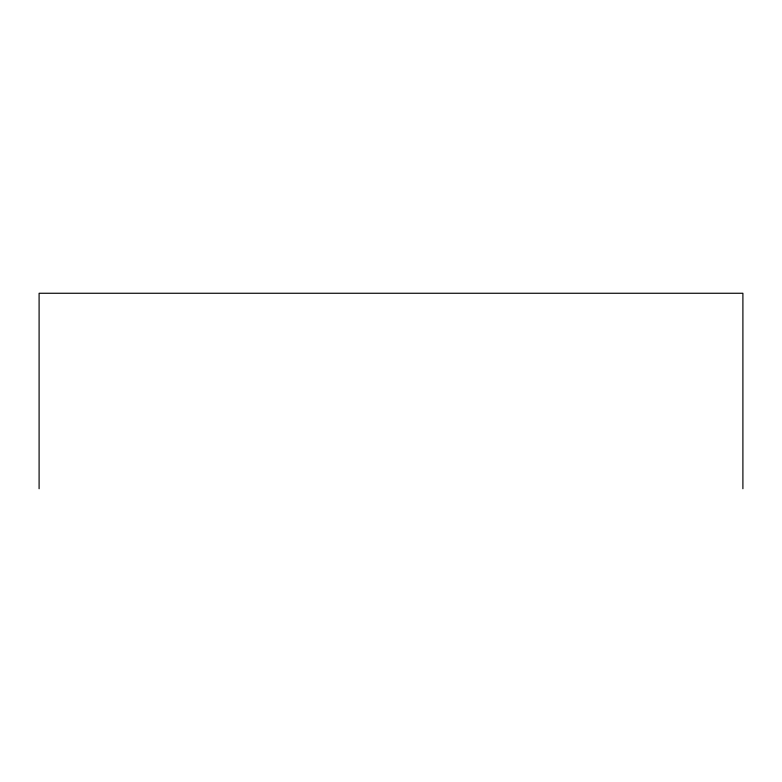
<?xml version="1.0" encoding="UTF-8"?>
<svg xmlns="http://www.w3.org/2000/svg" width="782" height="782" viewBox="0 0 782 782"><rect width="100%" height="100%" fill="white"/><g stroke="black" fill="none" stroke-linecap="round" stroke-linejoin="round"><path stroke-width="1.17" d="M742.9 488.74L742.9 293.26L39.1 293.26L39.1 488.74"/></g></svg>
